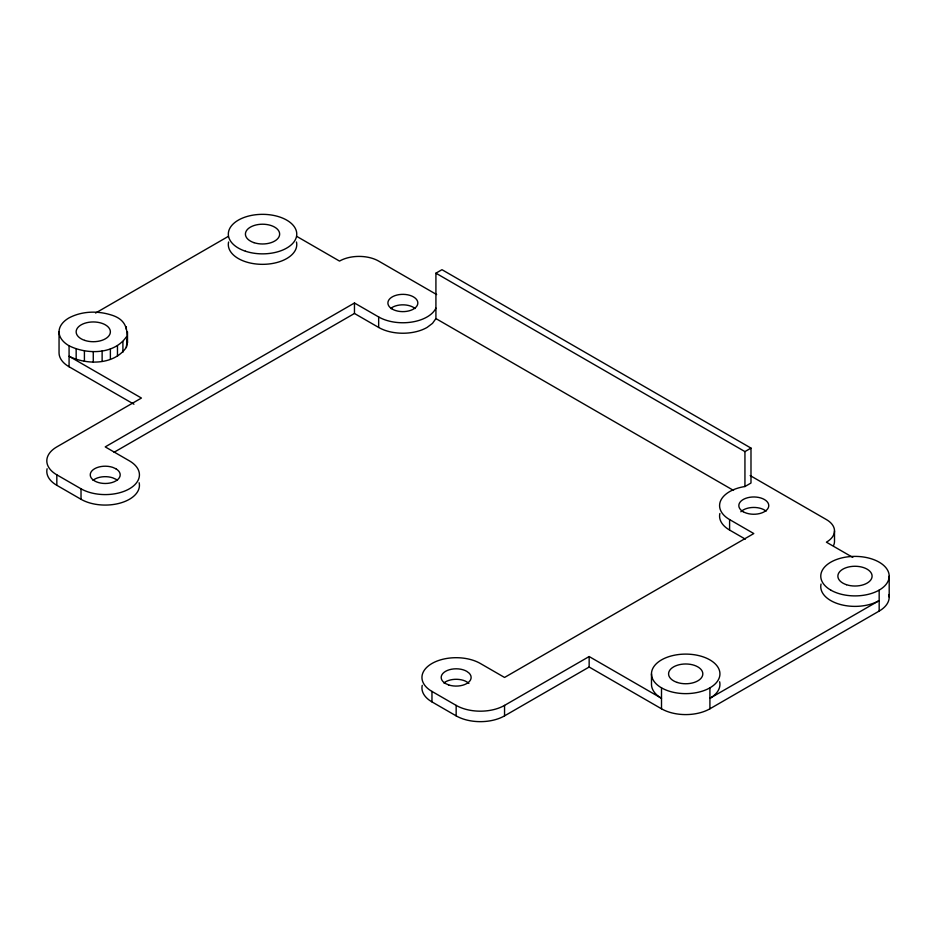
<?xml version="1.0" encoding="UTF-8"?>
<svg xmlns="http://www.w3.org/2000/svg" width="936" height="936" viewBox="0 0 936 936"><rect width="100%" height="100%" fill="white"/><g stroke="black" fill="none" stroke-linecap="round" stroke-linejoin="round"><path stroke-width="1.4" d="M139.148 482.742A34.222 19.761 0 0 1 120.358 503.03A34.222 19.761 0 0 1 81.022 499.286L56.827 485.316L56.827 474.833A34.222 19.761 0 0 1 56.827 446.893L141.43 398.046L69.077 356.277C86.896 365.122 114.005 365.134 126.325 347.42C128.267 331.952 128.255 319.691 110.378 314.718C96.876 310.647 81.689 311.22 69.077 317.854A34.222 19.761 0 0 0 69.077 345.793L69.077 366.76L133.942 404.212M126.325 347.42L127.495 342.307L127.495 331.824M69.077 345.793C86.896 354.65 114.005 354.662 126.325 336.937M745.325 539.136L729.6 530.057L729.6 519.574A34.222 19.761 0 0 1 744.939 486.521L750.988 483.034L750.988 448.098L441.967 269.685L435.919 273.183L435.919 318.591L432.502 323.353L427.062 327.448A34.222 19.761 0 0 1 378.659 327.448L354.463 313.478L114.075 452.263M95.601 313.022L228.232 236.445M435.919 308.108A34.222 19.761 0 0 1 378.659 316.965L354.463 302.995L105.218 446.893L129.414 460.863A34.222 19.761 0 0 1 129.414 488.803A34.222 19.761 0 0 1 81.022 488.803L56.827 474.833M435.919 273.183L744.939 451.597L750.988 448.098M729.6 519.574L753.796 533.555L504.551 677.453L480.355 663.484A34.222 19.761 0 0 0 431.964 663.484A34.222 19.761 0 0 0 431.964 691.423L456.16 705.393A34.222 19.761 0 0 0 504.551 705.393L589.154 656.545L661.506 698.314A34.222 19.761 0 0 1 651.491 684.345L651.491 673.873M422.23 685.351A34.222 19.761 0 0 0 431.964 701.895L456.16 715.865A34.222 19.761 0 0 0 504.551 715.865L589.154 667.029L661.506 708.798A34.222 19.761 0 0 0 709.909 708.798L879.173 611.068A34.222 19.761 0 0 0 888.907 594.524M436.667 294.571L378.659 261.085A27.682 15.982 0 0 0 339.522 261.085L296.794 236.41M750.145 475.558L826.394 519.574A27.682 15.982 0 0 1 826.394 542.178L852.79 557.411M435.919 318.591L733.543 490.417M468.901 683.432L466.748 681.817A14.976 8.646 0 0 0 443.886 682.976M126.91 339.745L127.495 342.307M889.2 576.143L889.2 597.098M879.173 590.113L879.173 611.068M834.502 530.876L834.502 541.359A27.682 15.982 0 0 1 833.555 545.489M744.939 451.597L744.939 486.521M709.909 687.843L709.909 708.798M661.506 687.843A34.222 19.761 0 0 0 718.766 678.986A34.222 19.761 0 0 0 676.857 654.779A34.222 19.761 0 0 0 661.506 687.843L661.506 708.798M589.154 656.545L589.154 667.029M504.551 705.393L504.551 715.865M456.16 705.393L456.16 715.865M431.964 691.423L431.964 701.895M378.659 316.965L378.659 327.448M354.463 302.995L354.463 313.478M126.325 326.711L126.325 329.332M122.908 341.71L122.908 352.182M117.468 345.793L117.468 356.277M110.378 348.941L110.378 359.412M102.129 350.918L102.129 361.39M93.272 351.585L93.272 362.068M84.415 350.918L84.415 361.39M81.022 488.803L81.022 499.286M76.167 348.941L76.167 359.412M59.05 331.824L59.05 352.79A34.222 19.761 0 0 0 69.077 366.76M390.593 308.517A14.976 8.646 0 0 1 415.128 308.517M719.644 681.771A34.222 19.761 0 0 1 709.909 698.314L879.173 600.596A34.222 19.761 0 0 1 839.838 604.34A34.222 19.761 0 0 1 821.047 584.041M740.832 511.77A14.976 8.646 0 0 1 766.069 511.126M729.6 530.057A34.222 19.761 0 0 1 719.866 513.501M92.956 480.355A14.976 8.646 0 0 1 112.706 477.828L115.807 479.209A14.976 8.646 0 0 1 117.491 480.355M56.827 485.316A34.222 19.761 0 0 1 47.092 468.76M296.466 242.003A34.222 19.761 0 0 1 262.536 264.338A34.222 19.761 0 0 1 228.606 242.003M115.807 468.725L112.706 467.356A14.976 8.646 0 0 0 94.63 468.725A14.976 8.646 0 0 0 92.254 479.162L94.63 480.952A14.976 8.646 0 0 0 115.807 480.952A14.976 8.646 0 0 0 115.807 468.725M448.672 684.93L445.571 683.561A14.976 8.646 0 0 1 445.571 671.334A14.976 8.646 0 0 1 466.748 671.334L469.123 673.124A14.976 8.646 0 0 1 466.748 683.561A14.976 8.646 0 0 1 448.672 684.93M253.984 242.658A17.105 9.875 0 0 0 279.653 234.105A17.105 9.875 0 0 0 253.984 225.541A17.105 9.875 0 0 0 253.984 242.658M84.72 340.388A17.105 9.875 0 0 0 110.378 331.824A17.105 9.875 0 0 0 84.72 323.271A17.105 9.875 0 0 0 84.72 340.388M392.278 309.102A14.976 8.646 0 0 0 417.327 305.23A14.976 8.646 0 0 0 398.982 294.641A14.976 8.646 0 0 0 392.278 309.102M743.207 511.723A14.976 8.646 0 0 0 768.257 507.85A14.976 8.646 0 0 0 749.923 497.262A14.976 8.646 0 0 0 743.207 511.723M830.782 590.113A34.222 19.761 0 0 0 888.03 581.256A34.222 19.761 0 0 0 846.121 557.06A34.222 19.761 0 0 0 830.782 590.113M677.149 682.426A17.105 9.875 0 0 0 702.819 673.873A17.105 9.875 0 0 0 677.149 665.309A17.105 9.875 0 0 0 677.149 682.426M846.425 584.696A17.105 9.875 0 0 0 872.095 576.143A17.105 9.875 0 0 0 846.425 567.59A17.105 9.875 0 0 0 846.425 584.696M245.431 251.211A34.222 19.761 0 0 0 296.759 234.105A34.222 19.761 0 0 0 245.431 216.988A34.222 19.761 0 0 0 245.431 251.211"/></g></svg>
